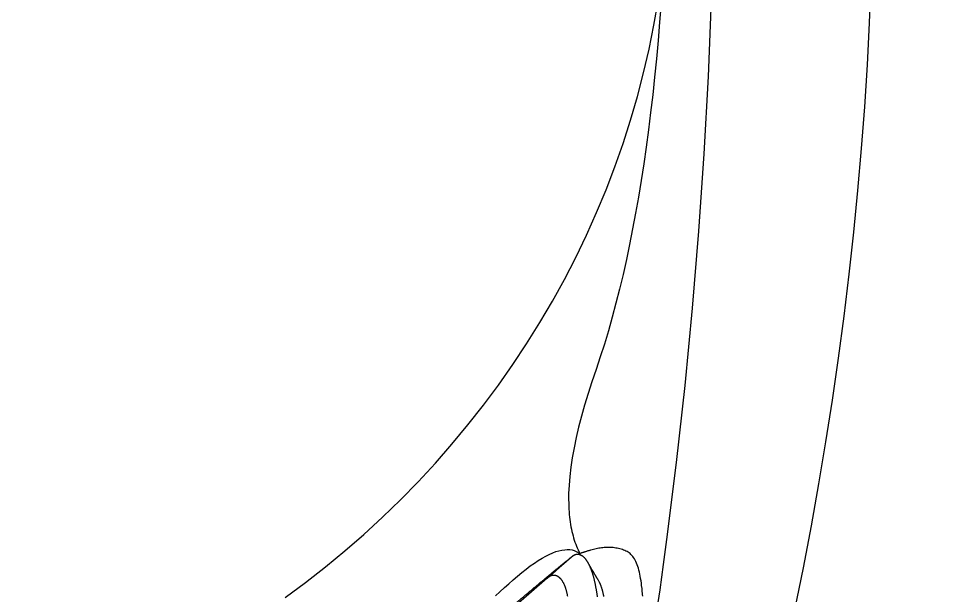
# Model space of a CAD drawing. Extents: x 527 to 614, y 487 to 635.
# Drawn here: x 603.247 to 606.184, y 523.41 to 525.257 of the extents above; entities that cross this region are included whole.
import ezdxf

# ---------------------------------------------------------------- set-up
doc = ezdxf.new("R2010")
doc.units = 0
doc.header["$MEASUREMENT"] = 0
for name, color, linetype in [('1', 4, 'Continuous'), ('204', 7, 'Continuous'), ('SPA', 2, 'Continuous')]:
    doc.layers.add(name, color=color, linetype=linetype)

# ---------------------------------------------------------------- blocks, each defined once
blk = doc.blocks.new('55')
at = {"layer": '204', "color": 4, "linetype": 'Continuous'}
for q in [(2.364637, 3.417804), (2.187928, 3.264193)]:
    blk.add_line((2.337779, 3.394457), q, dxfattribs=at)
for points in [[(2.418113, 3.464292), (2.41928, 3.465253, -0.0105387), (2.420463, 3.466146, -0.01088943), (2.421662, 3.466968, -0.01138461), (2.422877, 3.467722, -0.01201753), (2.42411, 3.468402, -0.01257754), (2.425359, 3.469012, -0.01309516), (2.426624, 3.469545, -0.01360305), (2.427903, 3.470004, -0.01410007), (2.429196, 3.470384, -0.01453511), (2.430502, 3.470687, -0.01493139), (2.431822, 3.470907, -0.0152332), (2.433153, 3.471048, -0.01548068), (2.434496, 3.471104, -0.01560111), (2.43585, 3.471077, -0.01566143), (2.437214, 3.470962, -0.01557616), (2.438588, 3.470761, -0.01544003), (2.43997, 3.470469, -0.01515612), (2.441361, 3.470088, -0.01484321), (2.442759, 3.469613, -0.01440127), (2.444164, 3.469047, -0.0139642), (2.445575, 3.468384, -0.01340816), (2.446992, 3.467626, -0.01287292), (2.448414, 3.466769, -0.01229616), (2.449841, 3.465813, -0.01180899), (2.45127, 3.464755, -0.01112214), (2.452703, 3.463597, -0.01037986), (2.454139, 3.462335, -0.01008781), (2.455576, 3.460965, -0.01029003), (2.457012, 3.459476, -0.01017583), (2.458446, 3.457865, -0.01005075), (2.459876, 3.456124, -0.00939199), (2.4613, 3.454259, -0.00846609), (2.462717, 3.45227, -0.00774543), (2.464126, 3.450164, -0.00721616), (2.465524, 3.447939, -0.00670838), (2.466912, 3.4456, -0.00626191), (2.468286, 3.443147, -0.0058574), (2.469647, 3.440585, -0.00551995), (2.470992, 3.437913, -0.00520575), (2.472321, 3.435137, -0.00494052), (2.47363, 3.432256, -0.00469232), (2.474921, 3.429275, -0.00448485), (2.476189, 3.426193, -0.00428804), (2.477436, 3.423017, -0.00412456), (2.478658, 3.419744, -0.00396823), (2.479855, 3.416381, -0.00384079), (2.481025, 3.412926, -0.00371489), (2.482167, 3.409386, -0.00361153), (2.483279, 3.405759, -0.00351643), (2.484361, 3.40205, -0.00345021), (2.485409, 3.39826, -0.00335659), (2.486424, 3.394393, -0.00325489), (2.487404, 3.390449, -0.00325121), (2.488346, 3.386431, -0.00336844), (2.489248, 3.382339, -0.00310696), (2.490116, 3.378184, -0.00247137), (2.490956, 3.373977, -0.00181489), (2.49178, 3.369732, -0.00098128), (2.492594, 3.365459, -0.00071075), (2.4934, 3.361159, -0.00091508), (2.494194, 3.356828, -0.00097932), (2.494976, 3.352468, -0.00092878), (2.495746, 3.34808, -0.00091133), (2.496505, 3.343664, -0.00092493), (2.497251, 3.33922, -0.00092852), (2.497985, 3.33475, -0.00092683)], [(2.198435, 3.281784, 0.00000673), (2.203109, 3.285717, 0.00000374), (2.207781, 3.289648, 0.00000091), (2.212449, 3.293576, -0.00000248), (2.217112, 3.2975, -0.00000542), (2.22177, 3.30142, -0.00000864), (2.226421, 3.305333, -0.00001171), (2.231063, 3.309238, -0.00001542), (2.235693, 3.313133, -0.00001803), (2.240318, 3.317023, -0.00002006), (2.244948, 3.320916, -0.00002183), (2.249588, 3.324817, -0.00002383), (2.254242, 3.328729, -0.00002621), (2.258906, 3.332648, -0.00002976), (2.263575, 3.33657, -0.00003278), (2.268245, 3.340493, -0.00003605), (2.272914, 3.344413, -0.00003906), (2.277578, 3.348328, -0.00004261), (2.282234, 3.352235, -0.00004587), (2.286879, 3.356131, -0.00004962), (2.291509, 3.360012, -0.00005313), (2.29612, 3.363877, -0.0000572), (2.30071, 3.367721, -0.00006105), (2.305275, 3.371543, -0.0000655), (2.309812, 3.375339, -0.00006978), (2.314317, 3.379106, -0.00007471), (2.318787, 3.382842, -0.00007952), (2.323219, 3.386543, -0.00008504), (2.327609, 3.390206, -0.00009051), (2.331954, 3.39383, -0.00009678), (2.33625, 3.39741, -0.00010308), (2.340496, 3.400944, -0.00011028), (2.344685, 3.404428, -0.00011761), (2.348817, 3.407861, -0.00012597), (2.352885, 3.411238, -0.00013463), (2.35689, 3.414558, -0.0001445), (2.360825, 3.417816, -0.00015479), (2.364689, 3.421012, -0.00016642), (2.368477, 3.42414, -0.00017907), (2.372188, 3.427199, -0.00019374), (2.375815, 3.430185, -0.00020851), (2.379358, 3.433096, -0.00022428), (2.38281, 3.435927, -0.00024576), (2.386173, 3.43868, -0.00027432), (2.389443, 3.44135, -0.00028994), (2.392607, 3.443927, -0.00029293), (2.395655, 3.446403, -0.00035855), (2.398633, 3.448814, -0.00048513), (2.401548, 3.451165, -0.00040438), (2.404223, 3.453317, -0.00012536), (2.406589, 3.455217, -0.00066669), (2.409351, 3.457414, -0.00145866), (2.413239, 3.460475, -0.00086777), (2.418113, 3.464292, -0.00050011)], [(2.36463, 3.417805), (2.365967, 3.418967, 0.00000289), (2.367305, 3.42013, 0.00000292), (2.368642, 3.421292, 0.00000289), (2.36998, 3.422454, 0.00000282), (2.371317, 3.423616, 0.00000276), (2.372655, 3.424778, 0.00000271), (2.373992, 3.425941, 0.00000267), (2.37533, 3.427103, 0.00000261), (2.376667, 3.428265, 0.00000256), (2.378004, 3.429427, 0.00000251), (2.379342, 3.43059, 0.00000246), (2.380679, 3.431752, 0.00000241), (2.382016, 3.432914, 0.00000236), (2.383353, 3.434076, 0.0000023), (2.384691, 3.435238, 0.00000225), (2.386028, 3.436401, 0.0000022), (2.387365, 3.437563, 0.00000215), (2.388702, 3.438725, 0.0000021), (2.390039, 3.439887, 0.00000205), (2.391376, 3.44105, 0.00000199), (2.392714, 3.442212, 0.00000195), (2.394051, 3.443374, 0.00000189), (2.395388, 3.444536, 0.00000184), (2.396725, 3.445698, 0.00000179), (2.398062, 3.446861, 0.00000174), (2.399398, 3.448023, 0.00000168), (2.400735, 3.449184, 0.00000164), (2.402072, 3.450347, 0.00000161), (2.403412, 3.451512, 0.00000152), (2.404746, 3.452671, 0.00000139), (2.406072, 3.453824, 0.00000146), (2.40742, 3.454996, 0.00000163), (2.408799, 3.456194, 0.00000124), (2.410093, 3.45732, 0.00000051), (2.411263, 3.458337, 0.00000158), (2.412766, 3.459644, 0.00000249), (2.415081, 3.461657, 0.0000012), (2.418113, 3.464292, 0.00000065)], [(2.500549, 3.388962), (2.499681, 3.390385, -0.00016261), (2.498815, 3.391808, -0.00016334), (2.497951, 3.393229, -0.00016322), (2.497089, 3.39465, -0.00016212), (2.496228, 3.396069, -0.0001614), (2.495369, 3.397488, -0.00016078), (2.494512, 3.398906, -0.00016024), (2.493657, 3.400324, -0.00015952), (2.492803, 3.40174, -0.00015895), (2.491952, 3.403155, -0.00015827), (2.491102, 3.40457, -0.00015773), (2.490254, 3.405983, -0.00015706), (2.489407, 3.407395, -0.00015654), (2.488563, 3.408806, -0.00015589), (2.487721, 3.410216, -0.00015537), (2.48688, 3.411625, -0.00015474), (2.486041, 3.413032, -0.00015424), (2.485205, 3.414439, -0.00015361), (2.48437, 3.415844, -0.00015314), (2.483537, 3.417247, -0.00015255), (2.482706, 3.41865, -0.00015206), (2.481877, 3.420051, -0.00015139), (2.48105, 3.42145, -0.00015104), (2.480225, 3.422849, -0.00015072), (2.479402, 3.424246, -0.00014993), (2.478581, 3.425641, -0.0001485), (2.477763, 3.427034, -0.00014931), (2.476945, 3.428427, -0.00015167), (2.476129, 3.42982, -0.0001471), (2.475318, 3.431206, -0.00013715), (2.474513, 3.432582, -0.00015052), (2.473698, 3.433979, -0.00017813), (2.472867, 3.435406, -0.00013567), (2.472087, 3.436745, -0.00004821), (2.471384, 3.437954, -0.00018913), (2.470485, 3.439503, -0.00032362), (2.469107, 3.441884, -0.00015893), (2.467306, 3.444998, -0.00008466)], [(2.403306, 3.335882, 0.00151533), (2.402481, 3.340264, 0.00230408), (2.401616, 3.344538, 0.00451009), (2.400686, 3.348671, 0.00575423), (2.39969, 3.352661, 0.00610268), (2.398627, 3.356498, 0.00640889), (2.397501, 3.36019, 0.00659794), (2.396314, 3.36373, 0.00687329), (2.395071, 3.367123, 0.00716375), (2.393772, 3.370362, 0.00751518), (2.392422, 3.373454, 0.00784818), (2.391023, 3.376392, 0.00826174), (2.389578, 3.379181, 0.00867084), (2.388089, 3.381814, 0.00916932), (2.386561, 3.384298, 0.00966435), (2.384994, 3.386626, 0.01026379), (2.383394, 3.388803, 0.01086722), (2.38176, 3.390823, 0.01158078), (2.380099, 3.392691, 0.01228988), (2.37841, 3.3944, 0.01314943), (2.376699, 3.395957, 0.01405228), (2.374966, 3.397354, 0.01494588), (2.373216, 3.398599, 0.01561965), (2.371451, 3.399687, 0.0163375), (2.369674, 3.400629, 0.01686428), (2.367886, 3.401421, 0.0174711), (2.366089, 3.402071, 0.01798389), (2.364285, 3.402575, 0.01835981), (2.362477, 3.402941, 0.01844171), (2.360667, 3.403167, 0.01867544), (2.358854, 3.403257, 0.01890966), (2.357041, 3.403208, 0.01820425), (2.355237, 3.403035, 0.01672704), (2.353449, 3.402737, 0.01786322), (2.351641, 3.402293, 0.02037229), (2.349804, 3.401689, 0.01498288), (2.348082, 3.401047, 0.00532297), (2.346531, 3.400405, 0.01971476), (2.344577, 3.399316, 0.03103573), (2.341624, 3.397302, 0.01405119), (2.337789, 3.394463, 0.00717767)], [(2.519185, 3.335345, 0.00240827), (2.518523, 3.338559, 0.00252162), (2.517839, 3.341713, 0.00264076), (2.517133, 3.344808, 0.00276807), (2.516404, 3.347841, 0.00290672), (2.515653, 3.350812, 0.00305893), (2.514878, 3.353719, 0.00320915), (2.51408, 3.356563, 0.00335932), (2.513259, 3.359338, 0.00356582), (2.512414, 3.36205, 0.00382674), (2.511543, 3.364695, 0.0039438), (2.510652, 3.367264, 0.00394086), (2.509742, 3.369751, 0.00450294), (2.508792, 3.372198, 0.00545802), (2.507794, 3.374614, 0.00433116), (2.506844, 3.376841, 0.00154802), (2.505975, 3.378819, 0.00624818), (2.504817, 3.381188, 0.01182695), (2.502983, 3.384613, 0.00632714), (2.500549, 3.388962, 0.00349647)], [(-0.891503, 0.445256, -0.00000105), (-0.926293, 0.407867, -0.00000106), (-0.961083, 0.370477, -0.00000105), (-0.995873, 0.333087, -0.00000098), (-1.030664, 0.295698, -0.00000094), (-1.065456, 0.258308, -0.0000009), (-1.100247, 0.220917, -0.00000086), (-1.13504, 0.183527, -0.00000081), (-1.169832, 0.146137, -0.00000077), (-1.204625, 0.108746, -0.00000072), (-1.239418, 0.071355, -0.00000068), (-1.274211, 0.033965, -0.00000064), (-1.309005, -0.003426, -0.0000006), (-1.343799, -0.040817, -0.00000055), (-1.378593, -0.078208, -0.00000051), (-1.413388, -0.1156, -0.00000046), (-1.448182, -0.152991, -0.00000042), (-1.482977, -0.190382, -0.00000038), (-1.517772, -0.227774, -0.00000034), (-1.552567, -0.265165, -0.00000029), (-1.587362, -0.302557, -0.00000025), (-1.622158, -0.339948, -0.0000002), (-1.656953, -0.37734, -0.00000016), (-1.691748, -0.414732, -0.00000012), (-1.726544, -0.452123, -0.00000007), (-1.76134, -0.489515, -0.00000003), (-1.796135, -0.526907)], [(-1.830931, -0.564299, 0.00000004), (-1.865726, -0.60169, 0.00000006), (-1.900522, -0.639082, 0.00000005), (-1.935318, -0.676474, 0.00000005), (-1.970113, -0.713866, 0.00000005), (-2.004909, -0.751257, 0.00000005), (-2.039704, -0.788649, 0.00000005), (-2.0745, -0.826041, 0.00000005), (-2.109295, -0.863433, 0.00000005), (-2.144091, -0.900825, 0.00000005), (-2.178886, -0.938217, 0.00000005), (-2.213682, -0.975608, 0.00000005), (-2.248478, -1.013, 0.00000005), (-2.283273, -1.050392, 0.00000005), (-2.318069, -1.087784, 0.00000005), (-2.352864, -1.125176, 0.00000005), (-2.38766, -1.162568, 0.00000005), (-2.422455, -1.19996, 0.00000005), (-2.45725, -1.237351, 0.00000005), (-2.492046, -1.274743, 0.00000005), (-2.526841, -1.312135, 0.00000005), (-2.561637, -1.349527, 0.00000005), (-2.596432, -1.386919, 0.00000005), (-2.631228, -1.424311, 0.00000005), (-2.666023, -1.461703, 0.00000005), (-2.700818, -1.499095, 0.00000005), (-2.735614, -1.536487, 0.00000005), (-2.770409, -1.573879, 0.00000005), (-2.805205, -1.611271, 0.00000005), (-2.84, -1.648663, 0.00000005), (-2.874795, -1.686055, 0.00000005), (-2.909591, -1.723447, 0.00000005), (-2.944386, -1.760839, 0.00000005), (-2.979181, -1.798231, 0.00000005), (-3.013977, -1.835623, 0.00000005), (-3.048772, -1.873015, 0.00000005), (-3.083567, -1.910407, 0.00000005), (-3.118363, -1.947799, 0.00000005), (-3.153158, -1.985191, 0.00000005), (-3.187953, -2.022583, 0.00000005), (-3.222749, -2.059975, 0.00000005), (-3.257544, -2.097367, 0.00000005), (-3.292339, -2.134759, 0.00000005), (-3.327135, -2.172151, 0.00000005), (-3.36193, -2.209543, 0.00000005), (-3.396725, -2.246935, 0.00000005), (-3.43152, -2.284328, 0.00000005), (-3.466316, -2.32172, 0.00000005), (-3.501111, -2.359112, 0.00000005), (-3.535906, -2.396504, 0.00000005), (-3.570701, -2.433896, 0.00000005), (-3.605496, -2.471288, 0.00000005), (-3.640292, -2.50868, 0.00000005), (-3.675087, -2.546073, 0.00000005), (-3.709882, -2.583465, 0.00000005), (-3.744677, -2.620857, 0.00000005), (-3.779472, -2.658249, 0.00000005), (-3.814267, -2.695641, 0.00000005), (-3.849063, -2.733033, 0.00000005), (-3.883858, -2.770426, 0.00000005), (-3.918653, -2.807818, 0.00000005), (-3.953448, -2.84521, 0.00000005), (-3.988243, -2.882602, 0.00000005), (-4.023038, -2.919995, 0.00000005), (-4.057833, -2.957387, 0.00000005), (-4.092628, -2.994779, 0.00000005), (-4.127423, -3.032171, 0.00000005), (-4.162218, -3.069564, 0.00000005), (-4.197014, -3.106956, 0.00000005), (-4.231809, -3.144348, 0.00000005), (-4.266604, -3.18174, 0.00000005), (-4.301399, -3.219133, 0.00000005), (-4.336194, -3.256525, 0.00000005), (-4.370989, -3.293917, 0.00000005), (-4.405784, -3.33131, 0.00000005), (-4.440579, -3.368702, 0.00000005), (-4.475374, -3.406094, 0.00000005), (-4.510169, -3.443487, 0.00000005), (-4.544964, -3.480879, 0.00000005), (-4.579759, -3.518271, 0.00000005), (-4.614554, -3.555664, 0.00000005), (-4.649349, -3.593056, 0.00000005), (-4.684144, -3.630448, 0.00000005), (-4.718938, -3.667841, 0.00000005), (-4.753733, -3.705233, 0.00000005), (-4.788528, -3.742626, 0.00000005), (-4.823323, -3.780018, 0.00000005), (-4.858118, -3.81741, 0.00000005), (-4.892913, -3.854803, 0.00000006), (-4.927708, -3.892195, 0.00000006), (-4.962503, -3.929588, 0.00000006), (-4.997298, -3.96698, 0.00000006), (-5.032093, -4.004373, 0.00000006), (-5.066888, -4.041765, 0.00000006), (-5.101682, -4.079158, 0.00000005), (-5.136476, -4.116549, 0.00000006), (-5.171272, -4.153943, 0.00000006), (-5.206071, -4.19134, 0.00000005), (-5.240862, -4.228728, 0.00000005), (-5.275639, -4.266101, 0.00000006), (-5.310451, -4.303513, 0.00000009), (-5.345316, -4.340981, 0.00000005), (-5.380041, -4.378298, -0.00000007), (-5.414557, -4.415391, 0.00000008), (-5.44963, -4.453083, 0.00000052)], [(-5.485522, -4.491655, -0.00000005), (-5.51922, -4.527868, -0.00000193)], [(-0.839355, 0.466233), (-0.88808, 0.413868, -0.00000008), (-0.936805, 0.361503, -0.00000008), (-0.98553, 0.309139, -0.00000008), (-1.034255, 0.256774, -0.00000007), (-1.082979, 0.204409, -0.00000006), (-1.131704, 0.152045, -0.00000005), (-1.180429, 0.09968, -0.00000004), (-1.229154, 0.047316, -0.00000004), (-1.277879, -0.005049, -0.00000003), (-1.326604, -0.057414, -0.00000002), (-1.375329, -0.109779), (-1.424054, -0.162143), (-1.472779, -0.214508), (-1.521504, -0.266873)], [(-1.618954, -0.371602, 0.00000003), (-1.667679, -0.423967, 0.00000004), (-1.716404, -0.476332, 0.00000005), (-1.765129, -0.528696, 0.00000005), (-1.813854, -0.581061, 0.00000006), (-1.862579, -0.633426, 0.00000006), (-1.911304, -0.685791, 0.00000006), (-1.960029, -0.738156, 0.00000006), (-2.008754, -0.79052, 0.00000006), (-2.057479, -0.842885, 0.00000006), (-2.106204, -0.89525, 0.00000006), (-2.154929, -0.947615, 0.00000006), (-2.203654, -0.99998, 0.00000006), (-2.252379, -1.052345, 0.00000006), (-2.301104, -1.10471, 0.00000006), (-2.349829, -1.157075, 0.00000006), (-2.398553, -1.20944, 0.00000006), (-2.447278, -1.261805, 0.00000006), (-2.496003, -1.31417, 0.00000006), (-2.544728, -1.366535, 0.00000006), (-2.593453, -1.4189, 0.00000006), (-2.642177, -1.471265, 0.00000006), (-2.690902, -1.52363, 0.00000006), (-2.739627, -1.575995, 0.00000006), (-2.788352, -1.62836, 0.00000006), (-2.837076, -1.680725, 0.00000006), (-2.885801, -1.73309, 0.00000006), (-2.934526, -1.785455, 0.00000006), (-2.983251, -1.83782, 0.00000006), (-3.031975, -1.890185, 0.00000006), (-3.0807, -1.94255, 0.00000006), (-3.129424, -1.994915, 0.00000006), (-3.178149, -2.04728, 0.00000006), (-3.226874, -2.099646, 0.00000006), (-3.275598, -2.152011, 0.00000006), (-3.324323, -2.204376, 0.00000006), (-3.373047, -2.256741, 0.00000006), (-3.421772, -2.309106, 0.00000006), (-3.470497, -2.361471, 0.00000006), (-3.519221, -2.413837, 0.00000006), (-3.567946, -2.466202, 0.00000006), (-3.61667, -2.518567, 0.00000006), (-3.665395, -2.570932, 0.00000006), (-3.714119, -2.623298, 0.00000006), (-3.762844, -2.675663, 0.00000006), (-3.811568, -2.728028, 0.00000006), (-3.860293, -2.780394, 0.00000006), (-3.909017, -2.832759, 0.00000006), (-3.957741, -2.885124, 0.00000006), (-4.006466, -2.93749, 0.00000006), (-4.05519, -2.989855, 0.00000006), (-4.103915, -3.04222, 0.00000006), (-4.152639, -3.094586, 0.00000006), (-4.201363, -3.146951, 0.00000006), (-4.250088, -3.199317, 0.00000006), (-4.298812, -3.251682, 0.00000006), (-4.347536, -3.304048, 0.00000006), (-4.39626, -3.356413, 0.00000006), (-4.444985, -3.408778, 0.00000006), (-4.493709, -3.461144, 0.00000006), (-4.542433, -3.513509, 0.00000006), (-4.591158, -3.565875, 0.00000006), (-4.639882, -3.61824, 0.00000006), (-4.688606, -3.670606, 0.00000006), (-4.73733, -3.722972, 0.00000007), (-4.786055, -3.775338, 0.00000007), (-4.834778, -3.827703, 0.00000006), (-4.883501, -3.880067, 0.00000007), (-4.932227, -3.932434, 0.00000007), (-4.980957, -3.984806, 0.00000006), (-5.029675, -4.037165, 0.00000006), (-5.078374, -4.089504, 0.00000007), (-5.127123, -4.141896, 0.00000008), (-5.175946, -4.194368, 0.00000008), (-5.224571, -4.246628, 0.00000009), (-5.272906, -4.298575, 0.00000013), (-5.32202, -4.35136, 0.00000019), (-5.372281, -4.405377, 0.00000015), (-5.419468, -4.456092, 0.00000002), (-5.462129, -4.501941, 0.00000026), (-5.516918, -4.560825, 0.00000053), (-5.601305, -4.651521, 0.00000027), (-5.711819, -4.770296, 0.00000014)]]:
    blk.add_lwpolyline(points, format="xyb", dxfattribs=at)
blk = doc.blocks.new('2010VANGUARD')
at = {"layer": '1', "color": 3, "linetype": 'Continuous'}
for points in [[(78.4212, 18.5631), (78.452, 18.8092), (78.4793, 19.0557), (78.5032, 19.3025), (78.5235, 19.5496), (78.5403, 19.7968), (78.5536, 20.0441), (78.5635, 20.2916)], [(78.8305, 18.3382), (78.8577, 18.4722), (78.8833, 18.6064), (78.9074, 18.7406), (78.9299, 18.8749), (78.9509, 19.0091), (78.9703, 19.1434), (78.9881, 19.2776), (79.0044, 19.4117), (79.0191, 19.5458), (79.0323, 19.6798), (79.044, 19.8137), (79.0541, 19.9476), (79.0626, 20.0815), (79.0695, 20.2153), (79.0749, 20.3492)], [(78.1074, 18.6594), (78.1079, 18.651), (78.1086, 18.6428), (78.1095, 18.6347), (78.1104, 18.6267), (78.1115, 18.6189), (78.1127, 18.6112), (78.114, 18.6036), (78.1155, 18.5962), (78.1171, 18.589), (78.1188, 18.5818), (78.1207, 18.5748), (78.1226, 18.568), (78.1247, 18.5612), (78.1269, 18.5546), (78.1293, 18.5482), (78.1317, 18.5419), (78.1343, 18.5357), (78.137, 18.5296), (78.1428, 18.5179)], [(78.2956, 17.759), (78.3027, 17.7991), (78.3098, 17.8392), (78.3168, 17.8793), (78.3237, 17.9194), (78.3305, 17.9596), (78.3372, 17.9997), (78.3439, 18.0399), (78.3504, 18.08), (78.3568, 18.1202), (78.3631, 18.1604), (78.3694, 18.2006), (78.3755, 18.2409), (78.3816, 18.2811), (78.3875, 18.3214), (78.3934, 18.3616), (78.3991, 18.4019), (78.4048, 18.4422), (78.4104, 18.4825), (78.4212, 18.5631)], [(77.8726, 18.3824), (77.8869, 18.3958), (77.9011, 18.4088), (77.9152, 18.4215), (77.9292, 18.4338), (77.9432, 18.4458), (77.957, 18.4573), (77.9707, 18.4681), (77.984, 18.4782), (77.9969, 18.4874), (78.0095, 18.4957), (78.0217, 18.5032), (78.0334, 18.5098), (78.0447, 18.5154), (78.0555, 18.5202), (78.0659, 18.5241), (78.0757, 18.527), (78.085, 18.5291), (78.0939, 18.5303), (78.1022, 18.5308), (78.1101, 18.5304), (78.1175, 18.5293), (78.1245, 18.5275), (78.131, 18.5249), (78.1428, 18.5179)], [(78.1428, 18.5179), (78.1427, 18.5178), (78.1426, 18.5177), (78.1425, 18.5175), (78.1424, 18.5174), (78.1424, 18.5172), (78.1423, 18.5171), (78.1422, 18.517), (78.1421, 18.5168), (78.142, 18.5167), (78.142, 18.5165), (78.1419, 18.5164), (78.1418, 18.5162), (78.1417, 18.5161), (78.1416, 18.516), (78.1415, 18.5158), (78.1415, 18.5157), (78.1414, 18.5155), (78.1413, 18.5154), (78.1411, 18.5151)], [(78.178, 18.5291), (78.1763, 18.5286), (78.1746, 18.5281), (78.1729, 18.5276), (78.1712, 18.5271), (78.1694, 18.5266), (78.1677, 18.5261), (78.166, 18.5255), (78.1642, 18.525), (78.1624, 18.5245), (78.1607, 18.5239), (78.1589, 18.5233), (78.1571, 18.5228), (78.1554, 18.5222), (78.1536, 18.5216), (78.1518, 18.521), (78.15, 18.5204), (78.1482, 18.5198), (78.1464, 18.5192), (78.1428, 18.5179)], [(78.3402, 18.4161), (78.3393, 18.4237), (78.3382, 18.4311), (78.337, 18.4384), (78.3357, 18.4454), (78.3344, 18.4522), (78.3329, 18.4587), (78.3313, 18.465), (78.3296, 18.471), (78.3278, 18.4767), (78.3258, 18.4821), (78.3237, 18.4873), (78.3215, 18.4922), (78.3192, 18.4968), (78.3168, 18.5011), (78.3142, 18.505), (78.3115, 18.5087), (78.3088, 18.5121), (78.3059, 18.5151), (78.303, 18.5177), (78.2999, 18.5201), (78.2967, 18.5222), (78.2934, 18.5241), (78.2899, 18.5259), (78.2863, 18.5276), (78.2825, 18.5291), (78.2786, 18.5305), (78.2747, 18.5318), (78.2706, 18.533), (78.2665, 18.534), (78.2623, 18.5349), (78.258, 18.5356), (78.2538, 18.5363), (78.2495, 18.5368), (78.2452, 18.5372), (78.2409, 18.5374), (78.2366, 18.5376), (78.2324, 18.5376), (78.2282, 18.5375), (78.224, 18.5373), (78.2198, 18.537), (78.2156, 18.5366), (78.2114, 18.5361), (78.2071, 18.5355), (78.2029, 18.5348), (78.1988, 18.5341), (78.1946, 18.5332), (78.1904, 18.5323), (78.1863, 18.5313), (78.178, 18.5291)], [(78.3435, 18.3814), (78.3431, 18.3865), (78.3427, 18.3916), (78.3423, 18.3966), (78.3418, 18.4015), (78.3413, 18.4064), (78.3402, 18.4161)]]:
    blk.add_lwpolyline(points, dxfattribs=at)
at = {"layer": 'SPA'}
for points in [[(78.4024, 20.2783), (78.3978, 20.2183), (78.3928, 20.1589), (78.3875, 20.1003), (78.3817, 20.0424), (78.3755, 19.9852), (78.3689, 19.9288), (78.3619, 19.8731), (78.3545, 19.8182), (78.3467, 19.7642), (78.3385, 19.711), (78.3299, 19.6586), (78.3208, 19.6072), (78.3114, 19.5566), (78.3015, 19.507), (78.2913, 19.4584), (78.2806, 19.4107), (78.2695, 19.3641), (78.258, 19.3185), (78.2461, 19.2739), (78.2337, 19.2304), (78.221, 19.1881), (78.2078, 19.1469), (78.1942, 19.1068), (78.1809, 19.0678), (78.1687, 19.0299), (78.1575, 18.993), (78.1475, 18.9571), (78.1385, 18.9224), (78.1307, 18.8887), (78.1239, 18.856), (78.1183, 18.8245), (78.1137, 18.7942), (78.1102, 18.7649), (78.1079, 18.7368), (78.1066, 18.7099), (78.1074, 18.6594)], [(77.1999, 18.3772), (77.2648, 18.4252), (77.3285, 18.4749), (77.3907, 18.5263), (77.4516, 18.5794), (77.511, 18.634), (77.569, 18.6902), (77.6253, 18.7478), (77.6801, 18.8069), (77.7332, 18.8674), (77.7846, 18.9293), (77.8343, 18.9924), (77.8821, 19.0568), (77.9282, 19.1223), (77.9723, 19.1889), (78.0146, 19.2566), (78.0549, 19.3253), (78.0932, 19.3949), (78.1296, 19.4654), (78.1639, 19.5368), (78.1962, 19.609), (78.2265, 19.6819), (78.2547, 19.7554), (78.2808, 19.8296), (78.3048, 19.9044), (78.3267, 19.9798), (78.3465, 20.0556), (78.3641, 20.1318), (78.3796, 20.2084), (78.3928, 20.2853)]]:
    blk.add_lwpolyline(points, dxfattribs=at)
at = {"layer": '1'}
blk.add_blockref('55', (75.7004, 15.0449), dxfattribs=at)

msp = doc.modelspace()

# ---------------------------------------------------------------- block references
at = {"layer": '1'}
msp.add_blockref('2010VANGUARD', (526.9005, 505.0267), dxfattribs=at)

doc.saveas('drawing.dxf')
